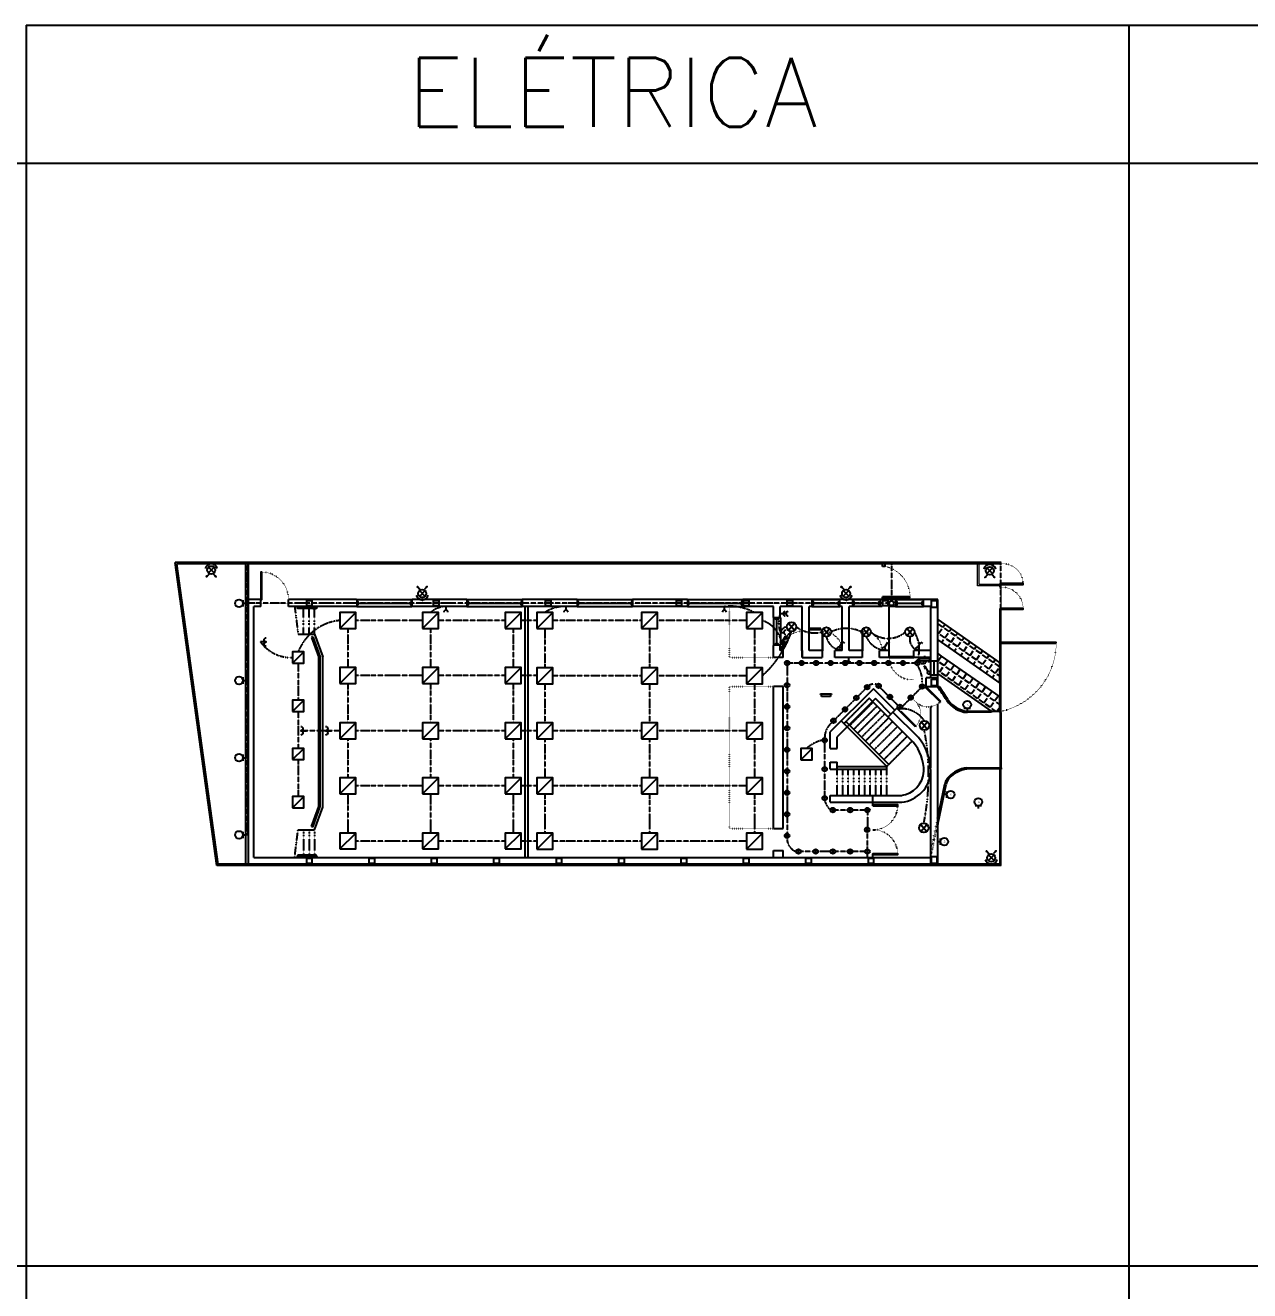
# Model space of a CAD drawing. Header units: millimetres. Extents: x -96513 to 442697, y -70111 to 173034.
# Drawn here: x 14434 to 58847, y -26011 to 19889 of the extents above; entities that cross this region are included whole.
import ezdxf

# ---------------------------------------------------------------- set-up
doc = ezdxf.new("R2010")
doc.units = ezdxf.units.MM
doc.set_wipeout_variables(frame=1)
for name, pattern in [('DUCT', [1, 0, -1]), ('EXPOSED', [11.90625, 6.35, -1.5875, 0.79375, -0.79375, 0.79375, -1.5875]), ('EXPOSED0', [6.35, 3.175, -0.79375, 0.396875, -0.79375, 0.396875, -0.79375]), ('INVISIBLE', [1.27, 0, -1.27]), ('SDOT', [1.5875, 0, -1.5875])]:
    doc.linetypes.add(name, pattern=pattern)
for name, color, linetype in [('Com', 153, 'Continuous'), ('Door', 130, 'Continuous'), ('Glass', 130, 'Continuous'), ('Lining', 252, 'Continuous'), ('Lite', 83, 'Continuous'), ('Lite-Cqd', 114, 'Continuous'), ('LiteJ', 114, 'Continuous'), ('Number', 18, 'Continuous'), ('Power', 43, 'Continuous'), ('Power-El', 43, 'Continuous'), ('Stairs', 193, 'Continuous'), ('Video', 110, 'Continuous'), ('Wall', 144, 'Continuous'), ('Wall-Base', 143, 'Continuous'), ('Wall-Head', 133, 'Continuous'), ('Wall-Head-Strc', 133, 'Continuous'), ('Wire', 84, 'Continuous')]:
    doc.layers.add(name, color=color, linetype=linetype)
doc.layers.add('Gate', color=150, linetype='Continuous', lineweight=13)
doc.layers.add('NE', color=8, linetype='Continuous', plot=False)
doc.styles.add('GRAF', font='GRAF.SHX')
doc.styles.get("Standard").update_dxf_attribs({"font": 'ROMANS'})
doc.linetypes.add('DEMOLITION', pattern='A,0,-4.7625,-1e-13,[146,mecsline.shx,S=1.5875,R=-45,X=0,Y=0],-4.7625', length=9.525)

# ---------------------------------------------------------------- blocks, each defined once
blk = doc.blocks.new('G.SymPart-Wipeout')
at = {"color": 19, "linetype": 'Continuous'}
blk.add_wipeout([(0, 0), (1, 0), (1, 1), (0, 1)], dxfattribs=at)
blk = doc.blocks.new('*U51')
at = {"color": 0, "linetype": 'ByBlock', "lineweight": -2, "xscale": 2000, "yscale": 350.0000000018622}
blk.add_blockref('G.SymPart-Wipeout', (-1000, -175), dxfattribs=at)
at = {"color": 0, "linetype": 'ByBlock', "lineweight": -2, "flags": 128}
for points in [[(-1000, -50), (-1000, 50), (-950, 50), (-950, -50)], [(950, -50), (950, 50), (1000, 50), (1000, -50)]]:
    blk.add_lwpolyline(points, close=True, dxfattribs=at)
blk.add_lwpolyline([(-950, 0), (950, 0)], dxfattribs=at)
at = {"layer": 'Glass', "flags": 128}
for points in [[(-1000, 125), (-1000, 125), (1000, 125), (1000, 125)], [(-1000, -125), (-1000, -125), (1000, -125), (1000, -125)]]:
    blk.add_lwpolyline(points, dxfattribs=at)
at = {"layer": 'Wall'}
for p, q in [((-1000, -125), (-1000, 125)), ((1000, -125), (1000, 125))]:
    blk.add_line(p, q, dxfattribs=at)
at = {"layer": 'Wall-Head-Strc'}
for p, q in [((-1000, 125), (1000, 125)), ((-1000, -125), (1000, -125))]:
    blk.add_line(p, q, dxfattribs=at)
blk = doc.blocks.new('*U239')
at = {"xscale": -1, "rotation": 180}
blk.add_blockref('*U51', (0, 0), dxfattribs=at)
blk = doc.blocks.new('*U240')
at = {"color": 0, "linetype": 'ByBlock', "lineweight": -2, "transparency": 16777216}
for p in [(0, 0), (4000, 0), (8000, 0), (12000, 0)]:
    blk.add_blockref('*U239', p, dxfattribs=at)
blk = doc.blocks.new('*U18')
at = {"color": 18}
blk.add_wipeout([(-500, -160), (500, -160), (500, 160), (-500, 160)], dxfattribs=at).dxf.layer = 'Number'
at = {"color": 0, "linetype": 'ByBlock', "lineweight": -2}
blk.add_line((450, 0), (-450, 0), dxfattribs=at)
for points in [[(-500, -50), (-450, -50), (-450, 50), (-500, 50)], [(500, -50), (450, -50), (450, 50), (500, 50)]]:
    blk.add_lwpolyline(points, dxfattribs=at)
at = {"layer": 'Glass'}
for points in [[(-500, 125), (-500, 125), (500, 125), (500, 125)], [(-500, -125), (-500, -125), (500, -125), (500, -125)]]:
    blk.add_lwpolyline(points, dxfattribs=at)
at = {"layer": 'Wall-Base'}
for p, q in [((-500, -125), (-500, 125)), ((500, -125), (500, 125))]:
    blk.add_line(p, q, dxfattribs=at)
at = {"layer": 'Wall-Head'}
for p, q in [((-500, 125), (500, 125)), ((-500, -125), (500, -125))]:
    blk.add_line(p, q, dxfattribs=at)
blk = doc.blocks.new('*U237')
at = {"layer": 'Power'}
blk.add_line((-290, -290), (290, 290), dxfattribs=at)
blk.add_lwpolyline([(-290, -290), (290, -290), (290, 290), (-290, 290)], close=True, dxfattribs=at)
blk = doc.blocks.new('*U238')
at = {"color": 0, "linetype": 'ByBlock', "lineweight": -2, "transparency": 16777216}
for p in [(-7600, 8000), (-3800, 8000), (0, 8000), (-7600, 6000), (-3800, 6000), (0, 6000), (-7600, 4000), (-3800, 4000), (0, 4000), (-7600, 2000), (-3800, 2000), (0, 2000), (-7600, 0), (-3800, 0), (0, 0)]:
    blk.add_blockref('*U237', p, dxfattribs=at)
blk = doc.blocks.new('*U233')
at = {"layer": 'Power'}
blk.add_line((-290, -290), (290, 290), dxfattribs=at)
blk.add_lwpolyline([(-290, -290), (290, -290), (290, 290), (-290, 290)], close=True, dxfattribs=at)
blk = doc.blocks.new('*U234')
at = {"color": 0, "linetype": 'ByBlock', "lineweight": -2, "transparency": 16777216}
for p in [(-6000, 8000), (-3000, 8000), (0, 8000), (-6000, 6000), (-3000, 6000), (0, 6000), (-6000, 4000), (-3000, 4000), (0, 4000), (-6000, 2000), (-3000, 2000), (0, 2000), (-6000, 0), (-3000, 0), (0, 0)]:
    blk.add_blockref('*U233', p, dxfattribs=at)
blk = doc.blocks.new('*U235')
at = {"layer": 'Lite-Cqd'}
blk.add_line((-203, -203), (203, 203), dxfattribs=at)
blk.add_lwpolyline([(-203, -203), (203, -203), (203, 203), (-203, 203)], close=True, dxfattribs=at)
blk = doc.blocks.new('*U236')
at = {"color": 0, "linetype": 'ByBlock', "lineweight": -2, "transparency": 16777216}
for p in [(0, 5250), (0, 3500), (0, 1750), (0, 0)]:
    blk.add_blockref('*U235', p, dxfattribs=at)
blk = doc.blocks.new('PasteBlock$0')
at = {"layer": 'Lite-Cqd', "linetype": 'Continuous'}
blk.add_line((116, 101), (-116, 101), dxfattribs=at)
at = {"layer": 'Lite-Cqd'}
blk.add_line((0, 101), (0, 0), dxfattribs=at)
at = {"layer": 'Lite-Cqd', "linetype": 'Continuous'}
blk.add_circle((0, 242), 140, dxfattribs=at)
blk = doc.blocks.new('*U231')
at = {"rotation": 90}
blk.add_blockref('PasteBlock$0', (191, 0), dxfattribs=at)
blk = doc.blocks.new('*U232')
at = {"color": 0, "linetype": 'ByBlock', "lineweight": -2, "transparency": 16777216}
for p in [(0, 0), (0, -2800), (0, -5600), (0, -8400)]:
    blk.add_blockref('*U231', p, dxfattribs=at)
blk = doc.blocks.new('*U225')
at = {"layer": 'Lite-Cqd'}
blk.add_line((-203, -203), (203, 203), dxfattribs=at)
blk.add_lwpolyline([(-203, -203), (203, -203), (203, 203), (-203, 203)], close=True, dxfattribs=at)
blk = doc.blocks.new('*U226')
at = {"color": 0, "linetype": 'ByBlock', "lineweight": -2, "transparency": 16777216}
blk.add_blockref('*U225', (0, 0), dxfattribs=at)
blk = doc.blocks.new('*U227')
at = {"layer": 'LiteJ'}
for p, q in [((-53, -64), (53, 64)), ((-53, 64), (53, -64))]:
    blk.add_line(p, q, dxfattribs=at)
blk.add_circle((0, 0), 83.1, dxfattribs=at)
blk = doc.blocks.new('*U228')
at = {"color": 0, "linetype": 'ByBlock', "lineweight": -2, "transparency": 16777216}
for p in [(-4725, 0), (-4200, 0), (-3675, 0), (-3150, 0), (-2625, 0), (-2100, 0), (-1575, 0), (-1050, 0), (-525, 0), (0, 0)]:
    blk.add_blockref('*U227', p, dxfattribs=at)
blk = doc.blocks.new('*U229')
at = {"layer": 'LiteJ'}
for p, q in [((-53, -64), (53, 64)), ((-53, 64), (53, -64))]:
    blk.add_line(p, q, dxfattribs=at)
blk.add_circle((0, 0), 83.1, dxfattribs=at)
blk = doc.blocks.new('*U230')
at = {"color": 0, "linetype": 'ByBlock', "lineweight": -2, "transparency": 16777216}
for p in [(0, 0), (0, -780), (0, -1560), (0, -2340), (0, -3120), (0, -3900), (0, -4680), (0, -5460)]:
    blk.add_blockref('*U229', p, dxfattribs=at)
blk = doc.blocks.new('*U221')
at = {"layer": 'LiteJ'}
for p, q in [((-53, -64), (53, 64)), ((-53, 64), (53, -64))]:
    blk.add_line(p, q, dxfattribs=at)
blk.add_circle((0, 0), 83.1, dxfattribs=at)
blk = doc.blocks.new('*U222')
at = {"color": 0, "linetype": 'ByBlock', "lineweight": -2, "transparency": 16777216}
for p in [(-2500, 0), (-1875, 0), (-1250, 0), (-625, 0), (0, 0)]:
    blk.add_blockref('*U221', p, dxfattribs=at)
blk = doc.blocks.new('*U223')
at = {"layer": 'LiteJ'}
for p, q in [((-53, -64), (53, 64)), ((-53, 64), (53, -64))]:
    blk.add_line(p, q, dxfattribs=at)
blk.add_circle((0, 0), 83.1, dxfattribs=at)
blk = doc.blocks.new('*U224')
at = {"color": 0, "linetype": 'ByBlock', "lineweight": -2, "transparency": 16777216}
for p in [(-1250, 0), (-625, 0), (0, 0)]:
    blk.add_blockref('*U223', p, dxfattribs=at)
blk = doc.blocks.new('*U219')
at = {"layer": 'LiteJ'}
for p, q in [((-53, -64), (53, 64)), ((-53, 64), (53, -64))]:
    blk.add_line(p, q, dxfattribs=at)
blk.add_circle((0, 0), 83.1, dxfattribs=at)
blk = doc.blocks.new('*U220')
at = {"color": 0, "linetype": 'ByBlock', "lineweight": -2, "transparency": 16777216}
for p in [(0, 0), (0, -1050), (0, -2100)]:
    blk.add_blockref('*U219', p, dxfattribs=at)

msp = doc.modelspace()

# ---------------------------------------------------------------- hatches: boundary and pattern name
at = {"true_color": 0xfeeab9}
h = msp.add_hatch(dxfattribs=at)
h.set_pattern_fill('ANGLE', color=254, scale=40, angle=55)
h.set_pattern_definition([(55, (0, 40000), (-228.8711, 160.2573), [203.2, -76.2]), (145, (0, 40000), (-160.2573, -228.8711), [203.2, -76.2])])
h.paths.add_polyline_path([(47654, -2989), (47529, -2902), (47529, -3634), (49470, -4991), (49779, -4993), (49779, -4475)])
h.paths.add_polyline_path([(47529, -1665), (47529, -2398), (47898, -2656), (49779, -3971), (49779, -3239)])
h = msp.add_hatch(color=254, dxfattribs=at)
h.dxf.hatch_style = 1
h.paths.add_polyline_path([(47590, -4103), (47529, -4103, -0.012669), (47856, -4598, 0.218045), (48593, -5043), (49470, -5043), (49470, -4993), (48596, -4993, -0.217133), (47898, -4570, 0.011905)])
h.paths.add_polyline_path([(48586, -7093), (49829, -7093), (49829, -7043), (48583, -7043, 0.176321), (47921, -7378, 0.137648), (47783, -7642), (47529, -8856), (47529, -9100), (47832, -7652, -0.137648), (47957, -7412, -0.175587)])
at = {"layer": 'Wall-Head', "true_color": 0x727430}
h = msp.add_hatch(color=67, dxfattribs=at)
h.dxf.hatch_style = 1
h.paths.add_polyline_path([(25079, -8443), (24813, -9175), (24859, -9193), (25129, -8451), (25129, -3035), (24859, -2293), (24813, -2312), (25079, -3044)])

# ---------------------------------------------------------------- linework, layer by layer
at = {"color": 8}
for p, q in [((14468, 19889), (14468, -25111)), ((14468, 19889), (257697, 19889)), ((54468, 19889), (54468, -25111)), ((-55639, 14889), (262697, 14889)), ((14468, 4889), (14468, -17466)), ((14468, 4889), (14468, -25111)), ((-30532, -25111), (442697, -25111)), ((-30532, -25111), (217697, -25111)), ((14468, -25111), (14468, -70111)), ((54468, -25111), (54468, -70111))]:
    msp.add_line(p, q, dxfattribs=at)
for p, q in [((47529, -2398), (47529, -1665)), ((47529, -3634), (47529, -2902)), ((49779, -3971), (49779, -3239)), ((47529, -4103), (47590, -4103)), ((49785, -4993), (49779, -4475)), ((49470, -4993), (49785, -4993)), ((49829, -7043), (49829, -7093)), ((47529, -8856), (47529, -8856)), ((47529, -8856), (47529, -9100))]:
    msp.add_line(p, q)
at = {"linetype": 'ByBlock', "lineweight": -2}
for p, q in [((43279, -4383), (43279, -4357)), ((43279, -4357), (43679, -4357)), ((43313, -4383), (43279, -4383)), ((43313, -4458), (43313, -4383)), ((43645, -4458), (43313, -4458)), ((43679, -4383), (43645, -4383)), ((43645, -4383), (43645, -4458)), ((43679, -4357), (43679, -4383))]:
    msp.add_line(p, q, dxfattribs=at)
at = {"color": 0, "linetype": 'ByBlock', "lineweight": -2}
msp.add_point((47049, -3163), dxfattribs=at)
at = {"layer": 'Com', "linetype": 'SDOT'}
for p, q in [((39969, -1193), (39969, -3043)), ((39969, -3043), (41569, -3043)), ((39969, -4093), (39969, -9243)), ((39969, -4093), (41569, -4093)), ((39969, -9243), (41569, -9243))]:
    msp.add_line(p, q, dxfattribs=at)
at = {"layer": 'Door'}
for p, q in [((42619, -2793), (42619, -3043)), ((43339, -2793), (43339, -3043)), ((44789, -2793), (44789, -3043)), ((47108, -4103), (47087, -4125)), ((47617, -4655), (47087, -4125)), ((47638, -4634), (47108, -4103)), ((46210, -5001), (46189, -5023)), ((46719, -5553), (46189, -5023)), ((46740, -5532), (46210, -5001)), ((47638, -4634), (47617, -4655)), ((49804, -7043), (49804, -5043)), ((49829, -7043), (49829, -5043)), ((46740, -5532), (46719, -5553)), ((45179, -8423), (45179, -8293)), ((45179, -8393), (46079, -8393)), ((44979, -10293), (44979, -10163)), ((45179, -10293), (45179, -10163)), ((45179, -10293), (45179, -10163))]:
    msp.add_line(p, q, dxfattribs=at)
at = {"layer": 'Door', "linetype": 'DUCT'}
msp.add_line((49804, -5043), (49804, -3043), dxfattribs=at)
at = {"layer": 'Door', "linetype": 'INVISIBLE'}
msp.add_line((46719, -4634), (46648, -4563), dxfattribs=at)
at = {"layer": 'Door', "linetype": 'DEMOLITION'}
msp.add_line((45179, -9293), (45279, -9293), dxfattribs=at)
at = {"layer": 'Door'}
for points in [[(49829, -393), (50629, -393), (50629, -363), (49829, -363)], [(49829, -1293), (50629, -1293), (50629, -1263), (49829, -1263)], [(42619, -2093), (42589, -2093), (42589, -2793), (42619, -2793)], [(43369, -2093), (43339, -2093), (43339, -2793), (43369, -2793)], [(44819, -2093), (44789, -2093), (44789, -2793), (44819, -2793)], [(45179, -8423), (46079, -8423), (46079, -8393), (45179, -8393)], [(45179, -10193), (46079, -10193), (46079, -10163), (45179, -10163)]]:
    msp.add_lwpolyline(points, close=True, dxfattribs=at)
msp.add_lwpolyline([(46669, -3013), (45769, -3013), (45769, -3043), (46669, -3043)], dxfattribs=at)
at = {"layer": 'Door', "linetype": 'DUCT'}
for centre, radius, start, end in [((49891, -378), 738, 358.8348, 94.8604), ((49854, -1268), 775, 358.107, 91.893), ((43354, -2808), 715, 1.2018, 91.2018), ((44804, -2808), 715, 1.2018, 91.2018), ((46588, -3028), 819, 178.9506, 275.6835), ((45194, -8408), 885, 269.029, 0.971), ((45194, -10178), 885, 359.029, 90.971)]:
    msp.add_arc(centre, radius, start, end, dxfattribs=at)
at = {"layer": 'Door', "linetype": 'INVISIBLE'}
for centre, start, end in [((46281, -5093), 313.6468, 46.3532), ((47179, -4195), 223.6468, 316.3532)]:
    msp.add_arc(centre, 635, start, end, dxfattribs=at)
at = {"layer": 'Gate'}
for p, q in [((48979, -443), (48979, 357)), ((49029, -393), (49029, 357)), ((49779, 357), (49779, 407)), ((49829, 357), (49829, 407)), ((49779, -443), (48979, -443)), ((49779, -393), (49029, -393)), ((49779, -493), (49779, -363)), ((49829, -363), (49779, -363)), ((49829, -493), (49779, -493)), ((49829, -5043), (49829, -493)), ((49779, -5043), (49779, -1263)), ((49829, -1263), (49779, -1263)), ((49829, -2493), (49779, -2493)), ((49829, -4993), (49779, -4993)), ((49829, -4993), (49779, -4993)), ((49829, -5043), (49779, -5043)), ((49829, -10593), (49829, -6293)), ((49829, -7043), (49779, -7043)), ((49779, -10593), (49779, -7093)), ((49829, -7093), (49779, -7093))]:
    msp.add_line(p, q, dxfattribs=at)
at = {"layer": 'Gate', "color": 254, "true_color": 0xfeeab9}
for p, q in [((49470, -5043), (48593, -5043)), ((49470, -4993), (48596, -4993)), ((49829, -7043), (48583, -7043)), ((49829, -7093), (48586, -7093))]:
    msp.add_line(p, q, dxfattribs=at)
at = {"layer": 'Gate'}
msp.add_lwpolyline([(49829, -493), (49829, -363)], dxfattribs=at)
at = {"layer": 'Glass', "linetype": 'DUCT'}
msp.add_arc((49285, -2508), 2544, 282.3425, 0.3379, dxfattribs=at)
at = {"layer": 'Lite', "linetype": 'ByBlock', "lineweight": -2}
for p, q in [((21076, 233), (21283, 26)), ((21283, 233), (21076, 26)), ((49316, 206), (49523, 0)), ((49523, 206), (49316, 0)), ((49574, -10412), (49367, -10205)), ((49367, -10412), (49574, -10205))]:
    msp.add_line(p, q, dxfattribs=at)
for points in [[(21003, -117), (21020, -85), (21036, -100), (21003, -117), (21098, -23)], [(21355, -117), (21322, -100), (21338, -85), (21355, -117), (21261, -23)], [(49244, -144), (49261, -111), (49277, -127), (49244, -144), (49338, -50)], [(49596, -144), (49563, -127), (49579, -111), (49596, -144), (49501, -50)], [(28655, -473), (28688, -490), (28673, -506), (28655, -473), (28750, -568)], [(29008, -473), (28991, -506), (28975, -490), (29008, -473), (28913, -568)], [(44029, -472), (44062, -489), (44046, -505), (44029, -472), (44123, -566)], [(44381, -472), (44364, -505), (44348, -489), (44381, -472), (44286, -566)], [(49295, -10061), (49328, -10079), (49312, -10094), (49295, -10061), (49389, -10156)], [(49647, -10061), (49630, -10094), (49614, -10079), (49647, -10061), (49552, -10156)]]:
    msp.add_lwpolyline(points, dxfattribs=at)
for centre in [(21179, 130), (49420, 103), (49471, -10309)]:
    msp.add_circle(centre, 146, dxfattribs=at)
for centre, start, end in [((21179, 130), 14.4359, 165.5641), ((49420, 103), 14.4359, 165.5641), ((49471, -10309), 194.4359, 345.5641)]:
    msp.add_arc(centre, 227, start, end, dxfattribs=at)
at = {"layer": 'LiteJ'}
for p, q in [((42121, -2057), (42335, -1794)), ((42121, -1794), (42335, -2057)), ((43385, -2250), (43600, -1987)), ((43385, -1987), (43600, -2250)), ((44830, -2250), (45044, -1987)), ((44830, -1987), (45044, -2250)), ((46417, -2250), (46631, -1987)), ((46417, -1987), (46631, -2250)), ((44918, -4184), (45023, -4056)), ((44918, -4056), (45023, -4184)), ((45336, -4136), (45441, -4007)), ((45336, -4007), (45441, -4136)), ((46912, -4158), (47017, -4029)), ((46912, -4029), (47017, -4158)), ((44525, -4571), (44631, -4442)), ((44525, -4442), (44631, -4571)), ((45746, -4537), (45851, -4408)), ((45746, -4408), (45851, -4537)), ((46498, -4561), (46603, -4433)), ((46498, -4433), (46603, -4561)), ((44115, -4990), (44220, -4861)), ((44115, -4861), (44220, -4990)), ((46108, -4898), (46213, -4770)), ((46108, -4770), (46213, -4898)), ((43696, -5401), (43801, -5272)), ((43696, -5272), (43801, -5401)), ((46939, -5638), (47153, -5376)), ((46939, -5376), (47153, -5638)), ((46919, -9357), (47133, -9095)), ((46919, -9095), (47133, -9357)), ((44918, -9354), (45023, -9226)), ((44918, -9226), (45023, -9354))]:
    msp.add_line(p, q, dxfattribs=at)
for centre, radius in [((43493, -2118), 170), ((44937, -2118), 170), ((46524, -2118), 170), ((44970, -4120), 83.1), ((45388, -4071), 83.1), ((46965, -4093), 83.1), ((44578, -4507), 83.1), ((45798, -4472), 83.1), ((46550, -4497), 83.1), ((44168, -4925), 83.1), ((46160, -4834), 83.1), ((43748, -5337), 83.1), ((47046, -5507), 170), ((47026, -9226), 170), ((44970, -9290), 83.1)]:
    msp.add_circle(centre, radius, dxfattribs=at)
at = {"layer": 'NE'}
for p, q in [((22429, -10543), (22429, 357)), ((22529, -10543), (22529, 357))]:
    msp.add_line(p, q, dxfattribs=at)
at = {"layer": 'Power-El', "linetype": 'ByBlock', "lineweight": -2}
for p, q in [((23097, -2480), (22968, -2480)), ((23097, -2480), (23175, -2480)), ((43971, -2668), (44080, -2480)), ((44080, -2480), (44147, -2519)), ((45606, -2680), (45715, -2492)), ((45715, -2492), (45782, -2531)), ((46808, -2678), (46916, -2490)), ((46916, -2490), (46983, -2529)), ((44294, -3043), (44294, -3173)), ((47107, -3411), (47040, -3450)), ((24501, -5699), (24424, -5699)), ((24501, -5699), (24631, -5699)), ((25405, -5699), (25328, -5699)), ((25405, -5699), (25535, -5699))]:
    msp.add_line(p, q, dxfattribs=at)
for points in [[(23175, -2635, -1), (23175, -2480, -1), (23175, -2325)], [(24424, -5544, -1), (24424, -5699, -1), (24424, -5855)], [(25328, -5544, -1), (25328, -5699, -1), (25328, -5855)]]:
    msp.add_lwpolyline(points, format="xyb", dxfattribs=at)
for centre in [(43946, -2713), (45580, -2725), (46782, -2723), (47212, -3592)]:
    msp.add_circle(centre, 51.7, dxfattribs=at)
msp.add_arc((44294, -3250), 77.6, 0, 180, dxfattribs=at)
at = {"layer": 'Stairs', "linetype": 'EXPOSED'}
for p, q in [((24204, -1198), (24329, -2193)), ((24529, -2193), (24529, -1193)), ((24729, -2193), (24729, -1193)), ((24929, -2193), (24929, -1193)), ((45048, -4519), (44129, -5438)), ((45190, -4660), (44341, -5509)), ((45331, -4801), (44483, -5650)), ((45473, -4943), (44624, -5791)), ((45614, -5084), (44766, -5933)), ((45755, -5226), (44907, -6074)), ((45897, -5367), (45048, -6216)), ((46074, -5544), (45225, -6392)), ((46250, -5721), (45402, -6569)), ((46427, -5897), (45579, -6746)), ((46604, -6074), (45685, -6993)), ((43885, -8043), (43885, -7093)), ((44085, -8043), (44085, -7093)), ((44285, -8043), (44285, -7093)), ((44485, -8043), (44485, -7093)), ((44685, -8043), (44685, -7093)), ((44885, -8043), (44885, -7093)), ((45085, -8043), (45085, -7093)), ((45285, -8043), (45285, -7093)), ((45485, -8043), (45485, -7093)), ((45685, -8043), (45685, -6993)), ((24204, -10289), (24329, -9293)), ((24529, -9293), (24529, -10293)), ((24729, -9293), (24729, -10293)), ((24929, -9293), (24929, -10293))]:
    msp.add_line(p, q, dxfattribs=at)
at = {"layer": 'Stairs'}
for p, q in [((46657, -6127), (45048, -4519)), ((45685, -6993), (44032, -5341)), ((45755, -6923), (44200, -5367)), ((43879, -6993), (45685, -6993)), ((43879, -7093), (45685, -7093))]:
    msp.add_line(p, q, dxfattribs=at)
at = {"layer": 'Video', "ltscale": 100}
for points in [[(24377, -1193), (24377, -1200, -0.414214), (24371, -1206), (24282, -1206, -0.414214), (24276, -1200), (24276, -1193)], [(24346, -1227, 0.414214), (24352, -1234), (24908, -1234)], [(24961, -1206), (24961, -1228, -0.414214), (24955, -1234), (24908, -1234)], [(25031, -1193), (25031, -1200, -0.414214), (25024, -1206), (24935, -1206, -0.414214), (24929, -1200), (24929, -1193)], [(24377, -10293), (24377, -10287, 0.414214), (24371, -10281), (24282, -10281, 0.414214), (24276, -10287), (24276, -10293)], [(24346, -10260, -0.414214), (24352, -10253), (24908, -10253)], [(24961, -10281), (24961, -10259, 0.414214), (24955, -10253), (24908, -10253)]]:
    msp.add_lwpolyline(points, format="xyb", dxfattribs=at)
at = {"layer": 'Video'}
for points in [[(24864, -1272), (24328, -1271, -0.414214), (24309, -1252), (24309, -1205)], [(25000, -1207), (25000, -1253, -0.414214), (24981, -1272), (24864, -1272)], [(24864, -10215), (24328, -10216, 0.414214), (24309, -10235), (24309, -10282)], [(25000, -10280), (25000, -10234, 0.414214), (24981, -10215), (24864, -10215)]]:
    msp.add_lwpolyline(points, format="xyb", dxfattribs=at)
at = {"layer": 'Video', "ltscale": 100}
for points in [[(24346, -1206), (24346, -1227)], [(24346, -10281), (24346, -10260)]]:
    msp.add_lwpolyline(points, close=True, dxfattribs=at)
at = {"layer": 'Wall'}
for p, q in [((49829, 407), (19872, 407)), ((21386, -10593), (19872, 407)), ((21429, -10543), (19929, 357)), ((22529, 357), (19929, 357)), ((49829, 357), (22529, 357)), ((45529, 257), (45529, 357)), ((45629, 257), (45529, 257)), ((45629, 257), (45629, 357)), ((45529, -943), (45529, -843)), ((46529, -843), (45529, -843)), ((45629, -943), (45629, -873)), ((23009, -943), (22529, -943)), ((22979, -1193), (22729, -1193)), ((22729, -10293), (22729, -1193)), ((22979, -1193), (22979, -943)), ((23979, -1193), (23979, -943)), ((47529, -943), (23979, -943)), ((41569, -1193), (23979, -1193)), ((41569, -3043), (41569, -1193)), ((41819, -2793), (41819, -1193)), ((42619, -1193), (41819, -1193)), ((42619, -3043), (42619, -1193)), ((42869, -2793), (42869, -1193)), ((43702, -1193), (42869, -1193)), ((44069, -1193), (43069, -1193)), ((44069, -2793), (44069, -1193)), ((44319, -2793), (44319, -1193)), ((45137, -1193), (44319, -1193)), ((45519, -1193), (44569, -1193)), ((45769, -3043), (45769, -1193)), ((47279, -1193), (45769, -1193)), ((47279, -3781), (47279, -1193)), ((47529, -4103), (47529, -943)), ((24329, -2193), (24929, -2193)), ((24859, -2293), (25129, -3035)), ((24929, -2193), (25229, -3018)), ((43293, -1993), (42869, -1993)), ((43293, -2043), (42869, -2043)), ((43293, -2043), (43293, -1993)), ((24824, -2343), (25079, -3044)), ((25229, -8469), (25229, -3018)), ((41919, -3043), (41569, -3043)), ((41919, -2793), (41819, -2793)), ((41919, -3043), (41919, -2793)), ((42619, -3043), (42619, -2793)), ((42619, -3043), (43339, -3043)), ((43369, -2793), (42869, -2793)), ((44069, -2793), (43799, -2793)), ((43799, -3043), (43799, -2793)), ((44789, -3043), (43799, -3043)), ((44819, -2793), (44319, -2793)), ((45419, -3043), (45419, -2793)), ((45769, -2793), (45419, -2793)), ((45769, -3043), (45419, -3043)), ((46669, -3043), (46669, -2793)), ((47279, -2793), (46669, -2793)), ((47279, -3043), (46669, -3043)), ((47530, -3181), (47279, -3181)), ((41919, -4093), (41569, -4093)), ((41569, -9243), (41569, -4093)), ((41919, -9243), (41919, -4093)), ((47530, -3781), (47108, -3781)), ((47108, -4103), (47108, -3781)), ((47590, -4103), (47108, -4103)), ((47530, -3681), (47279, -3681)), ((45199, -4174), (43629, -5744)), ((45270, -4528), (43879, -5919)), ((45977, -4952), (45199, -4174)), ((45835, -5093), (45270, -4528)), ((46047, -4881), (45729, -5199)), ((46834, -5950), (45906, -5023)), ((46189, -5023), (46047, -4881)), ((43629, -6343), (43629, -5744)), ((43879, -6343), (43879, -5919)), ((43629, -6343), (43879, -6343)), ((43629, -6343), (43879, -6343)), ((43629, -6843), (43879, -6843)), ((43629, -7093), (43629, -6843)), ((43879, -7093), (43879, -6843)), ((43629, -7093), (43879, -7093)), ((43629, -8043), (46223, -8043)), ((43629, -8293), (43629, -8043)), ((45179, -8293), (45179, -8043)), ((24929, -9293), (25229, -8469)), ((43629, -8293), (46223, -8293)), ((24329, -9293), (24929, -9293)), ((41569, -9243), (41919, -9243)), ((41569, -10043), (41919, -10043)), ((41569, -10293), (41569, -10043)), ((41919, -10293), (41919, -10043)), ((49779, -10543), (21429, -10543)), ((22729, -10293), (47279, -10293)), ((49829, -10593), (21386, -10593))]:
    msp.add_line(p, q, dxfattribs=at)
at = {"layer": 'Wall', "color": 67, "true_color": 0x727430}
for p, q in [((24859, -2293), (25129, -3035)), ((24813, -2312), (25079, -3044)), ((25079, -8443), (25079, -3044)), ((25129, -8451), (25129, -3035)), ((24813, -9175), (25079, -8443)), ((24859, -9193), (25129, -8451))]:
    msp.add_line(p, q, dxfattribs=at)
at = {"layer": 'Wall'}
for points in [[(24643, -973), (24833, -973), (24833, -1163), (24643, -1163)], [(40488, -973), (40678, -973), (40678, -1163), (40488, -1163)], [(42075, -973), (42265, -973), (42265, -1163), (42075, -1163)], [(45536, -973), (45726, -973), (45726, -1163), (45536, -1163)], [(47309, -973), (47499, -973), (47499, -1223), (47309, -1223)], [(47309, -3823), (47499, -3823), (47499, -4073), (47309, -4073)], [(24643, -10323), (24833, -10323), (24833, -10513), (24643, -10513)], [(26906, -10323), (27096, -10323), (27096, -10513), (26906, -10513)], [(29170, -10323), (29360, -10323), (29360, -10513), (29170, -10513)], [(31434, -10323), (31624, -10323), (31624, -10513), (31434, -10513)], [(33697, -10323), (33887, -10323), (33887, -10513), (33697, -10513)], [(35961, -10323), (36151, -10323), (36151, -10513), (35961, -10513)], [(38224, -10323), (38414, -10323), (38414, -10513), (38224, -10513)], [(40488, -10323), (40678, -10323), (40678, -10513), (40488, -10513)], [(42752, -10323), (42942, -10323), (42942, -10513), (42752, -10513)], [(45015, -10323), (45205, -10323), (45205, -10513), (45015, -10513)], [(47309, -10263), (47499, -10263), (47499, -10513), (47309, -10513)]]:
    msp.add_lwpolyline(points, close=True, dxfattribs=at)
at = {"layer": 'Wall', "ltscale": 100}
msp.add_lwpolyline([(25031, -10293), (25031, -10287, 0.414214), (25024, -10281), (24935, -10281, 0.414214), (24929, -10287), (24929, -10293)], format="xyb", dxfattribs=at)
at = {"layer": 'Wall'}
for centre, radius, start, end in [((45357, -7180), 1922, 0.0744, 39.7864), ((45357, -7180), 1672, 0.0744, 39.7864), ((46091, -7111), 940, 276.3666, 356.7909), ((46091, -7111), 1190, 276.3666, 356.7909)]:
    msp.add_arc(centre, radius, start, end, dxfattribs=at)
at = {"layer": 'Wall-Head', "color": 254, "true_color": 0xfeeab9}
for p, q in [((47529, -1665), (49779, -3239)), ((47529, -2398), (47898, -2656)), ((47731, -2539), (49779, -3971)), ((47529, -2902), (47661, -2994)), ((47654, -2989), (49779, -4475)), ((47529, -3634), (49470, -4991)), ((49470, -4991), (49470, -5043)), ((47529, -8856), (47783, -7642)), ((47529, -9100), (47832, -7652))]:
    msp.add_line(p, q, dxfattribs=at)
at = {"layer": 'Wall-Head', "color": 67, "true_color": 0x727430}
for p, q in [((24859, -2293), (24813, -2312)), ((24859, -9193), (24813, -9175))]:
    msp.add_line(p, q, dxfattribs=at)
at = {"layer": 'Wall-Head'}
for p, q in [((48504, -2347), (49779, -3239)), ((46669, -3043), (46669, -3013)), ((47405, -3681), (47405, -3181)), ((47529, -2902), (47654, -2989)), ((47279, -7045), (47279, -4823)), ((47529, -10543), (47529, -4725)), ((49470, -4991), (49779, -4993)), ((47279, -10543), (47279, -7178))]:
    msp.add_line(p, q, dxfattribs=at)
at = {"layer": 'Wall-Head', "color": 254, "linetype": 'DUCT', "true_color": 0xfeeab9}
for p, q in [((47279, -10050), (47529, -8856)), ((47279, -10293), (47529, -9100))]:
    msp.add_line(p, q, dxfattribs=at)
at = {"layer": 'Wall-Head'}
for points in [[(22979, -943), (23009, -943), (23009, 57), (22979, 57)], [(51829, -2523), (51829, -2493), (49829, -2493), (49829, -2523)]]:
    msp.add_lwpolyline(points, close=True, dxfattribs=at)
at = {"layer": 'Wall-Head', "linetype": 'DUCT'}
for centre, radius, start, end in [((22994, -928), 985, 359.1275, 90.8725), ((42599, -2774), 681, 88.3632, 181.6368)]:
    msp.add_arc(centre, radius, start, end, dxfattribs=at)
at = {"layer": 'Wall-Head', "color": 254, "true_color": 0xfeeab9}
for centre, radius, start, end in [((37944, -10806), 11696, 32.0624, 34.9656), ((37944, -10806), 11746, 32.0624, 34.7953), ((48712, -4015), 985, 214.2318, 263.434), ((48712, -4015), 1035, 214.2318, 263.434), ((48712, -8121), 1085, 96.8191, 136.8177), ((48712, -8121), 1035, 96.9822, 136.8177), ((48322, -7755), 550, 136.8177, 168.1673), ((48322, -7755), 500, 136.8177, 168.1673)]:
    msp.add_arc(centre, radius, start, end, dxfattribs=at)
at = {"layer": 'Wire', "linetype": 'EXPOSED0'}
for p, q in [((22482, 380), (21179, 380)), ((21179, 380), (21179, 357)), ((22482, 380), (22482, -9477)), ((49805, 368), (45853, 368)), ((49420, 368), (49420, 330)), ((49805, 368), (49805, -10564)), ((28841, -1699), (26421, -1699)), ((28841, -1699), (28621, -1699)), ((31841, -1699), (29421, -1699)), ((32989, -1699), (32421, -1699)), ((36789, -1703), (33569, -1703)), ((40589, -1703), (37369, -1703)), ((26131, -1989), (26131, -3409)), ((29131, -1989), (29131, -3409)), ((32131, -1989), (32131, -3409)), ((33279, -1993), (33279, -3413)), ((37079, -1993), (37079, -3413)), ((40879, -1993), (40879, -3413)), ((24329, -3246), (24329, -4590)), ((42071, -3327), (42071, -3965)), ((42513, -3243), (42154, -3243)), ((43038, -3243), (42679, -3243)), ((43563, -3243), (43204, -3243)), ((44088, -3243), (43729, -3243)), ((44613, -3243), (44254, -3243)), ((45138, -3243), (44779, -3243)), ((45663, -3243), (45304, -3243)), ((46188, -3243), (45829, -3243)), ((26131, -3989), (26131, -5409)), ((28841, -3699), (26421, -3699)), ((28841, -3699), (28621, -3699)), ((29131, -3989), (29131, -5409)), ((31841, -3699), (29421, -3699)), ((32131, -3989), (32131, -5409)), ((32989, -3699), (32421, -3699)), ((33279, -3993), (33279, -5413)), ((36789, -3703), (33569, -3703)), ((37079, -3993), (37079, -5413)), ((40589, -3703), (37369, -3703)), ((40879, -3993), (40879, -5413)), ((42065, -4131), (42065, -4745)), ((24329, -4996), (24329, -6340)), ((42065, -4911), (42065, -5525)), ((25841, -5699), (24424, -5699)), ((28841, -5699), (26421, -5699)), ((28841, -5699), (28621, -5699)), ((31841, -5699), (29421, -5699)), ((32989, -5699), (32421, -5699)), ((36789, -5703), (33569, -5703)), ((40589, -5703), (37369, -5703)), ((42065, -5691), (42065, -6305)), ((26131, -5989), (26131, -7409)), ((29131, -5989), (29131, -7409)), ((32131, -5989), (32131, -7409)), ((33279, -5993), (33279, -7413)), ((37079, -5993), (37079, -7413)), ((40879, -5993), (40879, -7413)), ((43429, -6127), (43429, -7011)), ((24329, -6746), (24329, -8090)), ((42065, -6471), (42065, -7085)), ((42065, -7251), (42065, -7865)), ((43429, -7177), (43429, -8061)), ((28841, -7699), (26421, -7699)), ((28841, -7699), (28621, -7699)), ((31841, -7699), (29421, -7699)), ((32989, -7699), (32421, -7699)), ((36789, -7703), (33569, -7703)), ((40589, -7703), (37369, -7703)), ((26131, -7989), (26131, -9409)), ((29131, -7989), (29131, -9409)), ((32131, -7989), (32131, -9409)), ((33279, -7993), (33279, -9413)), ((37079, -7993), (37079, -9413)), ((40879, -7993), (40879, -9413)), ((42065, -8031), (42065, -8645)), ((44271, -8577), (43812, -8577)), ((44896, -8577), (44437, -8577)), ((44979, -8660), (44979, -9208)), ((42065, -8811), (42065, -9425)), ((44970, -9373), (44970, -9987)), ((28841, -9699), (26421, -9699)), ((28841, -9699), (28621, -9699)), ((31841, -9699), (29421, -9699)), ((32989, -9699), (32421, -9699)), ((36789, -9703), (33569, -9703)), ((40589, -9703), (37369, -9703)), ((43021, -10080), (42562, -10080)), ((43646, -10080), (43187, -10080)), ((44271, -10080), (43812, -10080)), ((44896, -10080), (44437, -10080)), ((49471, -10535), (49471, -10564)), ((49805, -10564), (49471, -10564))]:
    msp.add_line(p, q, dxfattribs=at)
at = {"layer": 'Wire', "linetype": 'EXPOSED'}
for p, q in [((22482, -1077), (22429, -1077)), ((22482, -3743), (22429, -3743)), ((44522, -4568), (44225, -4865)), ((44911, -4179), (44639, -4451)), ((45731, -4423), (45442, -4134)), ((46093, -4785), (45847, -4539)), ((46504, -4566), (46243, -4827)), ((46912, -4158), (46619, -4451)), ((44108, -4983), (43810, -5281)), ((43692, -5398), (43646, -5445)), ((22482, -6543), (22429, -6543)), ((22482, -9477), (22429, -9477)), ((22531, -9343), (22529, -9343))]:
    msp.add_line(p, q, dxfattribs=at)
for centre, radius, start, end in [((26025, -3516), 1826, 95.8132, 158.2814), ((43065, -1038), 1111, 233.054, 283.4119), ((44084, -2179), 601, 190.4289, 256.672), ((44215, -3193), 1208, 62.7735, 117.2265), ((45689, -1967), 817, 203.1533, 262.3881), ((45731, -1387), 962, 229.5597, 310.4403), ((46940, -2379), 426, 167.6025, 248.2199), ((24075, -1676), 1368, 215.9998, 272.1429), ((45230, -4400), 394, 76.1127, 120.7931), ((46209, -5916), 1017, 34.6218, 89.7831), ((44128, -5951), 699, 133.6231, 180.8221), ((38279, -7316), 8919, 348.7452, 10.5891), ((43631, -7289), 1278, 102.9019, 132.4167), ((44117, -8042), 713, 195.0494, 228.5949), ((42559, -9614), 494, 177.3226, 250.7411)]:
    msp.add_arc(centre, radius, start, end, dxfattribs=at)

# ---------------------------------------------------------------- block references
for name, p in [('*U232', (22238, -1077)), ('*U236', (24329, -8293)), ('*U230', (42065, -4048)), ('PasteBlock$0', (48599, -4994)), ('*U220', (43429, -6044)), ('*U226', (42769, -6549)), ('PasteBlock$0', (49002, -8523)), ('*U224', (44979, -8577)), ('*U222', (44979, -10080))]:
    msp.add_blockref(name, p)
at = {"rotation": 270}
for p in [(47759, -8015), (47526, -9725)]:
    msp.add_blockref('PasteBlock$0', p, dxfattribs=at)

# ---------------------------------------------------------------- texts
at = {"color": 8, "insert": (35738, 18711), "char_height": 2500, "attachment_point": 2}
msp.add_mtext_dynamic_manual_height_columns('ELÉTRICA ', width=13115.87, gutter_width=1250, heights=[0], dxfattribs=at)
at = {"layer": 'Lite-Cqd', "style": 'GRAF'}
for p in [(48582, -4793), (47971, -8045), (48985, -8322), (47746, -9757)]:
    msp.add_attdef('S', p, '0.00', height=66.2, dxfattribs=at)

# ---------------------------------------------------------------- next in the draw order: block references
msp.add_blockref('*U240', (27455, -1068))
at = {"xscale": -1}
for p in [(43478, -1077), (44950, -1071), (46514, -1077)]:
    msp.add_blockref('*U18', p, dxfattribs=at)
at = {"xscale": -1, "rotation": 90}
msp.add_blockref('*U18', (41697, -2101), dxfattribs=at)

# ---------------------------------------------------------------- next in the draw order: wipeouts: each hides what was drawn before it
at = {"color": 18, "linetype": 'ByBlock'}
msp.add_wipeout([(46869, -3054), (47229, -3054), (47229, -3153), (46869, -3153)], dxfattribs=at)

# ---------------------------------------------------------------- next in the draw order: hatches: boundary and pattern name
at = {"linetype": 'ByBlock', "lineweight": -2}
h = msp.add_hatch(color=0, dxfattribs=at)
h.paths.add_polyline_path([(47238, -3163), (47238, -3045), (46860, -3045), (46860, -3163)])
h.paths.add_polyline_path([(46869, -3153), (46869, -3054), (47229, -3054), (47229, -3153)], flags=16)

# ---------------------------------------------------------------- next in the draw order: linework, layer by layer
at = {"color": 0, "linetype": 'ByBlock', "lineweight": -2}
for p, q in [((46907, -3163), (46907, -3230)), ((47002, -3163), (47002, -3230)), ((47049, -2977), (47049, -3045)), ((47096, -3163), (47096, -3230)), ((47191, -3163), (47191, -3230))]:
    msp.add_line(p, q, dxfattribs=at)
for points in [[(46860, -3045), (47238, -3045), (47238, -3163), (46860, -3163)], [(46869, -3054), (47229, -3054), (47229, -3153), (46869, -3153)]]:
    msp.add_lwpolyline(points, close=True, dxfattribs=at)
at = {"layer": 'Gate'}
msp.add_lwpolyline([(46529, -873), (46529, -843), (45529, -843), (45529, -873)], close=True, dxfattribs=at)
at = {"layer": 'Gate', "linetype": 'DUCT'}
msp.add_arc((45388, -858), 1141, 359.2465, 77.8253, dxfattribs=at)
at = {"layer": 'Lining'}
for p, q in [((32569, -10293), (32569, -1193)), ((32669, -10293), (32669, -1193))]:
    msp.add_line(p, q, dxfattribs=at)
at = {"layer": 'Lite', "linetype": 'ByBlock', "lineweight": -2}
for p, q in [((28935, -824), (28728, -617)), ((28728, -824), (28935, -617)), ((44308, -823), (44101, -616)), ((44101, -823), (44308, -616))]:
    msp.add_line(p, q, dxfattribs=at)
for centre in [(28832, -720), (44205, -719)]:
    msp.add_circle(centre, 146, dxfattribs=at)
for centre in [(28832, -720), (44205, -719)]:
    msp.add_arc(centre, 227, 194.4359, 345.5641, dxfattribs=at)
at = {"layer": 'LiteJ'}
for centre, radius in [((45853, -1075), 83.1), ((42228, -1926), 170)]:
    msp.add_circle(centre, radius, dxfattribs=at)
at = {"layer": 'Power-El', "linetype": 'ByBlock', "lineweight": -2}
for p, q in [((29689, -1192), (29689, -1321)), ((34043, -1192), (34043, -1321)), ((39790, -1192), (39790, -1321)), ((42026, -1455), (41819, -1455)), ((41819, -2133), (41948, -2133)), ((41904, -2455), (42012, -2268)), ((42012, -2268), (42080, -2306)), ((41916, -2647), (42025, -2459)), ((41995, -2510), (42062, -2549)), ((42025, -2459), (42092, -2497)), ((47077, -3359), (47010, -3398)), ((47186, -3547), (47077, -3359))]:
    msp.add_line(p, q, dxfattribs=at)
for centre in [(41878, -2500), (41890, -2691)]:
    msp.add_circle(centre, 51.7, dxfattribs=at)
for centre, start, end in [((29689, -1399), 0, 180), ((34043, -1399), 0, 180), ((39790, -1399), 0, 180), ((42000, -1455), 90, 270), ((42103, -1455), 90, 270), ((42026, -2133), 90, 270)]:
    msp.add_arc(centre, 77.6, start, end, dxfattribs=at)
at = {"layer": 'Wall'}
for points in [[(29246, -973), (29436, -973), (29436, -1163), (29246, -1163)], [(33305, -973), (33495, -973), (33495, -1163), (33305, -1163)], [(38052, -973), (38242, -973), (38242, -1163), (38052, -1163)]]:
    msp.add_lwpolyline(points, close=True, dxfattribs=at)
at = {"layer": 'Wire', "linetype": 'EXPOSED0'}
for p, q in [((45853, 368), (45853, -992)), ((45770, -1077), (22429, -1077)), ((28832, -943), (28832, -1077)), ((44205, -943), (44205, -1077)), ((46713, -3243), (46354, -3243))]:
    msp.add_line(p, q, dxfattribs=at)
at = {"layer": 'Wire', "linetype": 'EXPOSED'}
for centre, radius, start, end in [((29715, -2084), 892, 91.6549, 130.8942), ((33997, -2461), 1270, 87.9026, 124.4131), ((39981, -3039), 1857, 61.0922, 95.9107), ((40840, -2702), 1051, 357.7405, 71.782), ((42775, -1792), 1014, 160.5864, 199.7786), ((38646, -888), 3781, 311.8675, 341.3793), ((42118, -2233), 313, 100.8977, 161.7498), ((43191, -3196), 1462, 131.1719, 153.8743), ((45577, -2754), 1284, 341.5592, 29.6714), ((45881, -3912), 1088, 354.7948, 32.1797), ((46975, -3033), 231, 245.5467, 301.6896)]:
    msp.add_arc(centre, radius, start, end, dxfattribs=at)

# ---------------------------------------------------------------- next in the draw order: block references
for name, p in [('*U234', (32131, -9699)), ('*U238', (40879, -9703)), ('*U228', (46796, -3243))]:
    msp.add_blockref(name, p)

doc.saveas('drawing.dxf')
